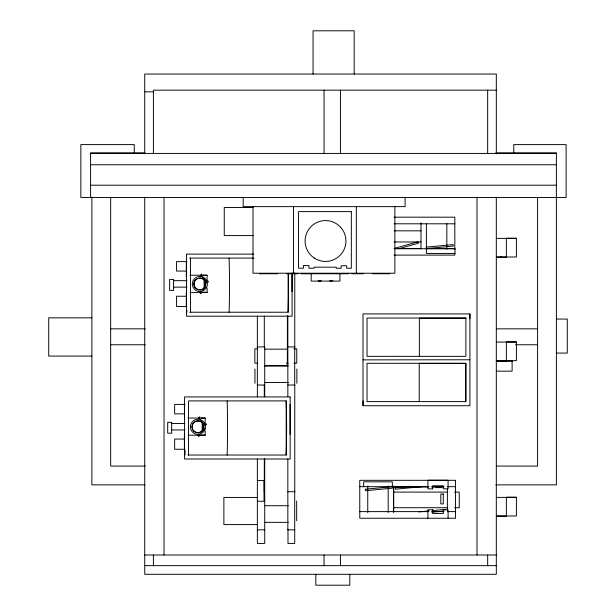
<?xml version="1.0" encoding="UTF-8"?>
<svg xmlns="http://www.w3.org/2000/svg" width="616" height="616" viewBox="0 0 616 616"><rect width="100%" height="100%" fill="white"/><g stroke="black" fill="none" stroke-linecap="round" stroke-linejoin="round"><path stroke-width="0.92" d="M319.843 280.842L320.497 280.75M331.978 280.804L331.2 280.588L332.355 280.619M200.885 418.018L205.166 418.056L205.128 422.838L206.545 424.455L205.251 425.587L198.56 417.964L199.846 416.832M202.818 275.206L207.099 275.244L207.061 280.034L208.47 281.643L207.184 282.775L200.493 275.152L201.779 274.02M319.689 280.804L320.52 280.888M331.215 280.873L331.97 280.588L330.422 280.657M200.978 291.199L199.599 292.431L200.747 293.709L202.341 292.277L207.13 292.277L207.13 287.995M202.348 289.974L205.097 287.51M199.045 434.01L197.667 435.243L198.814 436.521L200.408 435.088L205.197 435.088L205.197 430.8M201.101 432.163L205.228 428.474M331.285 280.796L331.986 280.657M321.313 280.688L319.766 281.196L318.202 280.765M332.809 280.596L331.262 281.096L329.699 280.673M394.517 248.379L417.879 241.811L418.279 243.251L399.407 248.556M426.395 248.602L453.345 246.054L453.207 244.567L426.257 247.116L426.395 248.602L455.016 248.602L455.016 253.445L426.395 253.445L426.395 223.8M392.3 486.678L365.35 489.22L365.496 490.706L392.446 488.157L392.3 481.827L363.686 481.827L363.686 486.678M410.117 486.301L395.249 487.71L395.387 489.189L422.337 486.648M418.641 511.911L428.867 510.941M432.578 510.595L445.591 509.363M431.793 512.165L443.874 511.026M496.319 90.167L153.392 90.167L153.392 153.546M144.737 91.83L153.392 91.83M144.775 152.83L90.583 152.83L90.583 197.767M495.795 152.83L556.387 152.83L556.387 484.861L495.795 484.861M90.583 153.43L556.387 153.43M90.583 164.765L556.387 164.765M90.583 185.208L556.387 185.208M253.091 207.5L224.247 207.5L224.247 235.582L253.091 235.582M394.101 217.179L454.824 217.179L454.824 249.418M394.125 223.8L454.824 223.8M394.332 230.831L421.005 230.831M496.319 238.4L516.408 238.4M394.332 241.965L421.005 241.965M394.125 248.487L421.028 248.487M394.24 248.749L454.824 248.749M253.692 254.123L186.494 254.123L186.494 316.2L292.092 316.2L292.092 273.219M394.101 255.109L454.824 255.109L454.824 253.207M496.319 256.995L516.408 256.995L516.408 238.2L506.36 238.2L506.36 257.188L496.319 257.188M189.566 258.096L253.838 258.096M186.948 261.608L176.569 261.608L176.569 271.071L186.325 271.071M259.428 273.758L277.824 273.758M286.671 273.758L297.936 273.758M300.939 273.758L348.718 273.758M351.736 273.758L363.425 273.758M372.472 273.758L389.812 273.758M189.951 275.244L207.099 275.244M173.581 280.673L186.825 280.673M173.581 287.141L186.825 287.141M190.144 292.4L207.315 292.4M186.325 296.25L176.569 296.25L176.569 306.46L186.948 306.46M189.79 312.22L288.111 312.22A73.804 6.175 -90 0 0 288.465 273.219M469.916 313.914L363.001 313.914L363.001 405.736L469.916 405.736L469.916 313.914L469.869 318.718M91.876 317.833L48.718 317.833L48.718 356.071L91.876 356.071M465.881 318.164L419.357 318.164L419.357 356.341M556.387 319.057L567.282 319.057L567.282 353.076L556.387 353.076M110.664 328.844L145.284 328.844M496.25 328.844L537.599 328.844M496.319 342.08L516.408 342.08M110.664 344.76L145.284 344.76M515.484 344.76L537.599 344.76M257.365 346.916L264.726 346.916L264.726 396.827M287.841 346.916L294.771 346.916L294.771 272.903M257.688 348.825L254.832 348.825L254.832 363.147L257.688 363.147M293.901 348.825L296.766 348.825L296.766 363.147L293.901 363.147M264.695 349.156L287.41 349.156M363.001 359.875L469.916 359.767M496.319 360.676L516.408 360.676L516.408 341.888L506.36 341.888L506.36 360.876L496.319 360.876M496.319 361.222L512.112 361.222M286.278 363.147L288.188 363.147M264.695 365.788L287.349 365.788L287.41 315.723M264.726 365.865L288.319 365.865M496.319 371.163L512.112 371.163L512.112 360.753M264.726 382.498L288.388 382.498M257.365 385.031L264.726 385.031M287.841 385.031L294.771 385.031L294.771 491.73L287.841 491.73M187.857 455.032L286.178 455.032A73.804 6.175 -90 0 0 286.186 400.9L188.542 400.908L188.542 455.032M185.016 404.412L174.636 404.412L174.636 413.875L184.392 413.875M188.019 418.056L205.166 418.056M171.648 423.485L184.892 423.485M171.648 429.945L184.892 429.945M188.211 435.204L205.382 435.204M184.392 439.062L174.636 439.062L174.636 449.264L185.016 449.264M145.284 466.073L110.664 466.073L110.664 197.597M496.25 466.073L537.599 466.073L537.599 197.597M257.365 480.565L264.018 480.565L264.018 501.247L257.365 501.247M144.775 484.861L91.876 484.861L91.876 197.097M359.767 486.678L428.852 486.678M431.7 486.678L436.844 486.678M441.21 486.678L444.059 486.678M447.393 486.678L455.47 486.678M393.585 486.933L428.174 486.933M432.024 486.933L441.456 486.902M441.626 486.933L443.551 486.933M435.843 487.025L441.456 487.025M435.843 487.302L441.61 487.241M435.843 487.41L441.456 487.41M435.843 487.633L441.456 487.633M432.74 488.842L427.92 488.842L427.92 480.203L448.078 480.203L448.078 488.827L443.327 488.827L443.327 485.801L432.671 485.801L432.671 488.842M393.585 492.099L447.832 492.099M454.493 492.099L459.251 492.099L459.251 507.723L454.493 507.723M257.365 497.443L223.877 497.443L223.877 524.57L257.365 524.57M496.319 497.389L516.408 497.389M264.726 505.705L288.388 505.705M393.585 507.723L447.832 507.723M432.74 509.825L427.92 509.825L427.92 518.241M359.767 511.619L428.852 511.619M431.7 511.619L444.059 511.619M447.393 511.619L455.47 511.619M496.319 515.985L516.408 515.985L516.408 497.197L506.36 497.197L506.36 516.177L496.319 516.177M264.726 522.345L288.319 522.345M257.365 529.852L264.726 529.852M294.71 529.852L287.841 529.852L287.841 459.051M144.737 555.001L496.319 555.001M144.737 565.65L496.319 565.65M330.43 280.619L331.208 280.588M318.926 280.727L319.773 280.881L318.926 280.75M513.783 152.83L513.783 144.606L566.119 144.606L566.119 197.505L80.85 197.505L80.85 144.606L134.265 144.606L134.265 152.83M496.319 153.892L496.319 74.043L144.737 74.043L144.737 153.892M496.319 197.182L496.319 574.305L144.737 574.305L144.737 197.182M487.664 90.167L487.664 153.569M487.664 555.078L487.664 565.65M477.015 197.351L477.015 555.001M465.765 401.617L465.765 363.378L419.242 363.378L419.242 401.617M448.078 518.241L448.078 509.802L443.327 509.802L443.327 513.49L432.671 513.49L432.671 509.825M447.393 488.596L447.393 510.656M446.839 223.8L446.839 249.418M421.005 222.869L421.005 248.749M405.105 197.505L405.105 206.63L243.174 206.63L243.174 197.505M394.879 206.63L394.879 273.219L252.999 273.219L252.999 206.63M393.686 486.678L393.686 511.619M393.585 486.001L393.585 512.55M388.195 486.001L388.195 512.527M367.752 486.001L367.752 512.527M363.047 400.931L363.047 405.736M356.333 206.63L356.333 273.219M354.177 74.043L354.177 30.8L313.067 30.8L313.067 74.043M349.811 574.305L349.811 585.2L315.8 585.2L315.8 574.305M340.455 90.167L340.455 153.692M340.455 555.055L340.455 565.642M339.893 273.758L339.893 281.096L311.18 281.096L311.18 273.758M324.055 90.167L324.055 153.692M324.055 555.055L324.055 565.642M296.874 368.999L296.874 383.321M296.666 501.016L296.666 520.743M294.71 346.361L294.71 385.316M294.71 491.175L294.71 543.435L287.98 543.435L287.98 529.183M293.547 206.63L293.547 273.219M292.022 272.842L292.022 291.607M290.09 404.412L290.09 434.411M288.111 273.288L288.111 312.22M287.841 316.154L287.841 396.565M286.178 400.908L286.178 455.032M264.726 458.905L264.726 543.435L257.365 543.435L257.365 459.051M264.303 316.154L264.303 346.916M264.303 385.031L264.303 396.565M264.303 459.051L264.303 491.73M257.365 316.154L257.365 396.804M254.939 368.999L254.939 383.321M204.504 279.864L204.504 288.25M204.119 278.933L204.119 288.25M202.572 422.668L202.572 431.061M202.187 422.668L202.187 431.061M194.371 280.342L194.371 287.01M192.438 424.101L192.438 429.814M190.475 258.096L190.475 312.22M186.325 261.608L186.325 276.584M186.325 291.476L186.325 306.46M184.392 404.412L184.492 419.388M184.392 434.288L184.392 449.264M164.033 197.351L164.033 555.001M153.392 555.062L153.392 565.65M501.655 256.71A4.197 4.197 0 0 1 500.562 256.641M229.083 258.096A74.043 6.199 -90 0 1 229.46 275.96L229.46 294.356A74.043 6.199 -90 0 1 229.083 312.22M186.964 310.487A74.043 6.199 90 0 1 186.91 312.22M227.15 400.908A74.043 6.199 -90 0 1 227.535 418.772L227.527 437.168A74.043 6.199 -90 0 1 227.15 455.032M185.108 450.673A74.043 6.199 90 0 1 184.977 455.032M351.336 211.627L298.544 211.627L298.544 268.222L303.403 268.222L303.403 265.581L308.916 265.581L308.916 268.222L314.191 268.222L314.191 267.182L336.19 267.182L336.19 268.222L341.195 268.222L341.195 265.765L346.723 265.765L346.723 268.222L351.336 268.222L351.336 211.627M173.581 279.518L169.639 279.518L169.639 290.405L173.581 290.405L173.581 279.518M465.881 318.025L367.028 318.025L367.028 356.341L465.881 356.341L465.881 318.025M465.881 363.301L367.028 363.301L367.028 401.617L465.881 401.617L465.881 363.301M290.159 396.927L184.561 396.927L184.561 459.012L290.159 459.012L290.159 396.927M171.648 422.33L167.706 422.33L167.706 433.21L171.648 433.21L171.648 422.33M455.47 480.311L359.767 480.311L359.767 518.241L455.47 518.241L455.47 480.311M443.266 494.04L440.787 494.04L440.787 503.896L443.266 503.896L443.266 494.04M200.724 291.507L198.745 291.476A7.561 7.561 0 0 1 193.532 279.833A7.561 7.561 0 0 1 206.291 280.034A7.561 7.561 0 0 1 200.724 291.507M198.791 434.318L196.82 434.288A7.561 7.561 0 0 1 191.599 422.645A7.561 7.561 0 0 1 204.358 422.838A7.561 7.561 0 0 1 198.791 434.318M196.157 288.665A5.952 5.952 0 0 0 205.736 284.861A5.952 5.952 0 0 0 197.659 278.463A5.952 5.952 0 0 0 196.157 288.665M196.011 288.504A5.921 5.921 0 0 0 205.675 285.069A5.921 5.921 0 0 0 197.867 278.417A5.921 5.921 0 0 0 196.011 288.504M194.225 431.47A5.952 5.952 0 0 0 203.804 427.673A5.952 5.952 0 0 0 195.726 421.275A5.952 5.952 0 0 0 194.225 431.47M194.079 431.308A5.921 5.921 0 0 0 203.742 427.881A5.921 5.921 0 0 0 195.934 421.228A5.921 5.921 0 0 0 194.079 431.308M314.299 258.081A20.428 20.428 0 0 0 345.899 242.165A20.428 20.428 0 0 0 316.316 222.761A20.428 20.428 0 0 0 314.299 258.081"/></g></svg>
